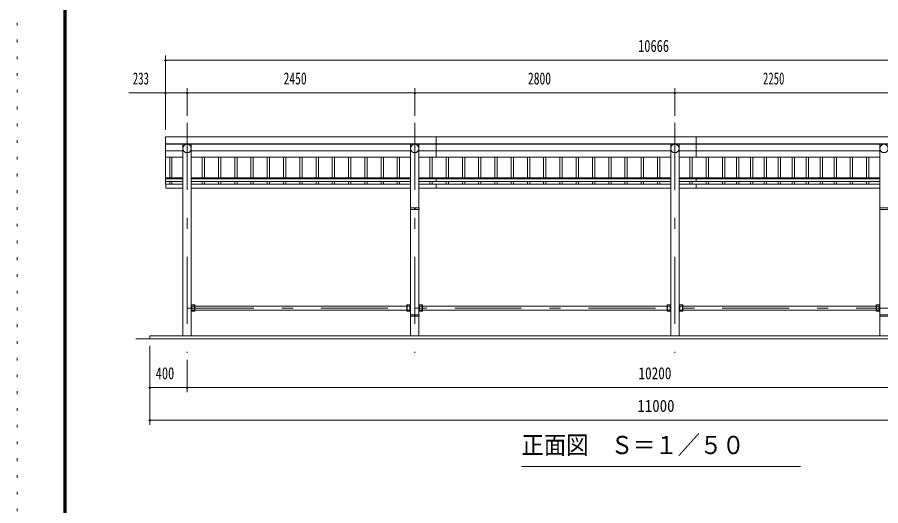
# Model space of a CAD drawing. Units: millimetres, scale not verified, with parts at other scales. Extents: x -25342 to 25343, y -10500 to 10500.
# Drawn here: x -4357 to 4935, y 0 to 5250 of the extents above; entities that cross this region are included whole.
import ezdxf
from ezdxf.enums import TextEntityAlignment as Align

# ---------------------------------------------------------------- set-up
doc = ezdxf.new("R2010")
doc.units = ezdxf.units.MM
doc.header["$LTSCALE"] = 60
doc.linetypes.add('USER3', pattern=[24, 12, -5, 2, -5])
doc.linetypes.add('USER4', pattern=[3, 0.5, -2.5])
for name, color, linetype, lineweight in [('0-2_1-05BOLD', 7, 'Continuous', 18), ('0-3_1-25CENTER', 3, 'USER3', 18), ('0-4_1-45THIN', 4, 'Continuous', 18), ('0-5_1-55DIM', 3, 'Continuous', 18), ('0-C_F-F1PAPER', 5, 'Continuous', 18), ('0-D_F-E_J_ADD', 5, 'USER4', 18)]:
    doc.layers.add(name, color=color, linetype=linetype, lineweight=lineweight)
doc.styles.add('ＭＳ ゴシック', font='')
doc.styles.get('ＭＳ ゴシック').set_extended_font_data('MS Gothic')

msp = doc.modelspace()

# ---------------------------------------------------------------- linework, layer by layer
at = {"layer": '0-2_1-05BOLD'}
for p, q in [((150.26, 3745.48), (150.26, 3963.67)), ((2950.26, 3963.67), (2950.26, 3745.48)), ((-2762.73, 3888.53), (7903.26, 3888.53)), ((7903.27, 3884.46), (-2762.73, 3884.46)), ((-2574.29, 3814.97), (-2762.73, 3814.97)), ((-2574.29, 1824.67), (-2574.29, 3884.46)), ((-2485.19, 3884.46), (-2485.19, 1824.67)), ((-124.28, 3814.97), (-2485.19, 3814.97)), ((-124.28, 3200.67), (-124.28, 3884.46)), ((-35.19, 3884.46), (-35.19, 3200.67)), ((2675.71, 3814.97), (-35.19, 3814.97)), ((2675.71, 1824.67), (2675.71, 3884.46)), ((2764.81, 3884.46), (2764.81, 1824.67)), ((4925.71, 3814.97), (2764.81, 3814.97)), ((4925.71, 3200.67), (4925.71, 3884.46)), ((-2762.73, 3745.48), (-2574.29, 3745.48)), ((-2485.19, 3745.48), (-124.28, 3745.48)), ((-35.19, 3745.48), (2675.71, 3745.48)), ((2764.81, 3745.48), (4925.71, 3745.48)), ((-2574.29, 3523.86), (-2762.73, 3523.86)), ((-2762.73, 3513.43), (-2574.29, 3513.43)), ((-2574.28, 3483.82), (-2762.73, 3483.82)), ((-2757.73, 3457.49), (-2574.28, 3457.49)), ((-2485.19, 3523.86), (-124.28, 3523.86)), ((-124.28, 3513.43), (-2485.19, 3513.43)), ((-2485.19, 3483.82), (-124.28, 3483.82)), ((-124.28, 3457.49), (-2485.19, 3457.49)), ((-35.19, 3523.86), (2675.71, 3523.86)), ((2675.71, 3513.43), (-35.19, 3513.43)), ((-35.19, 3483.82), (2675.71, 3483.82)), ((2675.71, 3457.49), (-35.19, 3457.49)), ((150.26, 3483.82), (150.26, 3523.86)), ((150.26, 3412.49), (150.26, 3457.49)), ((2764.81, 3523.86), (4925.71, 3523.86)), ((4925.71, 3513.43), (2764.81, 3513.43)), ((2764.81, 3483.82), (4925.71, 3483.82)), ((4925.71, 3457.49), (2764.81, 3457.49)), ((2950.26, 3523.86), (2950.26, 3483.82)), ((2950.26, 3457.49), (2950.26, 3412.49)), ((-2485.19, 3412.49), (-124.28, 3412.49)), ((-35.19, 3412.49), (2675.71, 3412.49)), ((2764.81, 3412.49), (4925.71, 3412.49)), ((-124.29, 2053.27), (-124.29, 3184.67)), ((-82.79, 3200.67), (-82.79, 3184.67)), ((-82.79, 3192.67), (-76.69, 3192.67)), ((-76.69, 3184.67), (-76.69, 3200.67)), ((-35.19, 3184.67), (-35.19, 2053.27)), ((4925.71, 2053.27), (4925.71, 3184.67)), ((-2477.24, 2146.02), (-2448.39, 2146.02)), ((-2448.39, 2157.67), (-2448.39, 2091.67)), ((-2445.19, 2146.02), (-164.28, 2146.02)), ((-164.28, 2157.67), (-164.28, 2091.67)), ((-164.28, 2157.67), (-124.28, 2157.67)), ((-161.09, 2091.67), (-161.09, 2157.67)), ((1.61, 2091.67), (1.61, 2157.67)), ((2635.71, 2146.02), (4.81, 2146.02)), ((2638.91, 2091.67), (2638.91, 2157.67)), ((2804.81, 2157.67), (2764.81, 2157.67)), ((2801.61, 2091.67), (2801.61, 2157.67)), ((2804.81, 2146.02), (4885.71, 2146.02)), ((4888.91, 2091.67), (4888.91, 2157.67)), ((-164.28, 2103.32), (-2445.19, 2103.32)), ((-164.28, 2091.67), (-124.28, 2091.67)), ((-82.79, 2037.27), (-82.79, 2053.27)), ((-82.79, 2045.27), (-76.69, 2045.27)), ((-76.69, 2053.27), (-76.69, 2037.27)), ((-27.24, 2103.32), (1.61, 2103.32)), ((4.81, 2103.32), (2635.71, 2103.32)), ((4885.71, 2103.32), (2804.81, 2103.32)), ((4917.76, 2103.32), (4888.91, 2103.32)), ((-124.29, 1824.67), (-124.29, 2037.27)), ((-35.19, 2037.27), (-35.19, 1824.67)), ((4925.71, 1824.67), (4925.71, 2037.27)), ((-3079.73, 1794.67), (8220.26, 1794.67))]:
    msp.add_line(p, q, dxfattribs=at)
for points in [[(7903.26, 3963.67), (-2762.73, 3963.67), (-2762.73, 3454.91), (-2757.73, 3454.91)], [(-2757.73, 3457.49), (-2757.73, 3412.49), (-2574.28, 3412.49)], [(-2485.19, 2091.67), (-2445.19, 2091.67), (-2445.19, 2157.67), (-2485.19, 2157.67)], [(-2448.39, 2103.32), (-2477.24, 2103.32), (-2477.24, 2146.02)], [(-161.09, 2146.02), (-132.24, 2146.02), (-132.24, 2103.32), (-161.09, 2103.32)], [(-35.19, 2157.67), (4.81, 2157.67), (4.81, 2091.67), (-35.19, 2091.67)], [(1.61, 2146.02), (-27.24, 2146.02), (-27.24, 2103.32)], [(2675.71, 2157.67), (2635.72, 2157.67), (2635.72, 2091.67), (2675.71, 2091.67)], [(2638.91, 2103.32), (2667.76, 2103.32), (2667.76, 2146.02), (2638.91, 2146.02)], [(2804.81, 2157.67), (2804.81, 2091.67), (2764.81, 2091.67)], [(2801.61, 2103.32), (2772.76, 2103.32), (2772.76, 2146.02), (2801.61, 2146.02)], [(4925.71, 2157.67), (4885.71, 2157.67), (4885.71, 2091.67), (4925.71, 2091.67)], [(4888.91, 2146.02), (4917.76, 2146.02), (4917.76, 2103.32)], [(8070.26, 1824.67), (-2929.74, 1824.67), (-2929.74, 1794.67)]]:
    msp.add_lwpolyline(points, dxfattribs=at)
for points in [[(-33.58, 3200.67), (-33.58, 3184.67), (-125.89, 3184.67), (-125.89, 3200.67)], [(5016.41, 3200.67), (5016.41, 3184.67), (4924.11, 3184.67), (4924.11, 3200.67)], [(-33.58, 2053.27), (-33.58, 2037.27), (-125.89, 2037.27), (-125.89, 2053.27)], [(5016.41, 2053.27), (4924.11, 2053.27), (4924.11, 2037.27), (5016.41, 2037.27)]]:
    msp.add_lwpolyline(points, close=True, dxfattribs=at)
for centre in [(-2529.74, 3839.91), (-79.74, 3839.91), (2720.26, 3839.91), (4970.26, 3839.91)]:
    msp.add_circle(centre, 44.55, dxfattribs=at)
for centre in [(-2529.74, 3839.22), (-79.74, 3839.22), (2720.26, 3839.22), (4970.26, 3839.22)]:
    msp.add_arc(centre, 44.55, 180, 0, dxfattribs=at)
at = {"layer": '0-3_1-25CENTER'}
for p, q in [((-2529.74, 4114.67), (-2529.74, 1644.67)), ((-79.74, 4114.67), (-79.74, 1644.67)), ((2720.26, 4114.67), (2720.26, 1644.67)), ((-2529.74, 2124.67), (7670.26, 2124.67))]:
    msp.add_line(p, q, dxfattribs=at)
at = {"layer": '0-4_1-45THIN'}
for p, q in [((-2717.24, 3523.86), (-2717.24, 3745.48)), ((-2692.23, 3745.48), (-2692.23, 3523.86)), ((-2367.23, 3745.48), (-2367.23, 3523.86)), ((-2342.23, 3523.86), (-2342.23, 3745.48)), ((-2192.23, 3523.86), (-2192.23, 3745.48)), ((-2167.23, 3745.48), (-2167.23, 3523.86)), ((-2017.23, 3745.48), (-2017.23, 3523.86)), ((-1992.23, 3523.86), (-1992.23, 3745.48)), ((-1842.23, 3523.86), (-1842.23, 3745.48)), ((-1817.23, 3745.48), (-1817.23, 3523.86)), ((-1667.23, 3745.48), (-1667.23, 3523.86)), ((-1642.23, 3523.86), (-1642.23, 3745.48)), ((-1492.23, 3523.86), (-1492.23, 3745.48)), ((-1467.23, 3745.48), (-1467.23, 3523.86)), ((-1317.23, 3745.48), (-1317.23, 3523.86)), ((-1292.23, 3523.86), (-1292.23, 3745.48)), ((-1142.23, 3523.86), (-1142.23, 3745.48)), ((-1117.23, 3745.48), (-1117.23, 3523.86)), ((-967.23, 3745.48), (-967.23, 3523.86)), ((-942.23, 3523.86), (-942.23, 3745.48)), ((-792.23, 3523.86), (-792.23, 3745.48)), ((-767.23, 3745.48), (-767.23, 3523.86)), ((-617.23, 3745.48), (-617.23, 3523.86)), ((-592.23, 3523.86), (-592.23, 3745.48)), ((-442.23, 3523.86), (-442.23, 3745.48)), ((-417.23, 3745.48), (-417.23, 3523.86)), ((-267.23, 3745.48), (-267.23, 3523.86)), ((-242.23, 3523.86), (-242.23, 3745.48)), ((82.77, 3523.86), (82.77, 3745.48)), ((107.77, 3745.48), (107.77, 3523.86)), ((257.76, 3745.48), (257.76, 3523.86)), ((282.77, 3523.86), (282.77, 3745.48)), ((432.76, 3523.86), (432.76, 3745.48)), ((457.77, 3745.48), (457.77, 3523.86)), ((607.77, 3745.48), (607.77, 3523.86)), ((632.77, 3523.86), (632.77, 3745.48)), ((782.77, 3523.86), (782.77, 3745.48)), ((807.77, 3745.48), (807.77, 3523.86)), ((957.77, 3745.48), (957.77, 3523.86)), ((982.77, 3523.86), (982.77, 3745.48)), ((1132.77, 3523.86), (1132.77, 3745.48)), ((1157.77, 3745.48), (1157.77, 3523.86)), ((1307.77, 3745.48), (1307.77, 3523.86)), ((1332.77, 3523.86), (1332.77, 3745.48)), ((1482.77, 3523.86), (1482.77, 3745.48)), ((1507.77, 3745.48), (1507.77, 3523.86)), ((1657.77, 3745.48), (1657.77, 3523.86)), ((1682.77, 3523.86), (1682.77, 3745.48)), ((1832.76, 3523.86), (1832.76, 3745.48)), ((1857.77, 3745.48), (1857.77, 3523.86)), ((2007.76, 3745.48), (2007.76, 3523.86)), ((2032.77, 3523.86), (2032.77, 3745.48)), ((2182.77, 3523.86), (2182.77, 3745.48)), ((2207.77, 3745.48), (2207.77, 3523.86)), ((2357.76, 3745.48), (2357.76, 3523.86)), ((2382.77, 3523.86), (2382.77, 3745.48)), ((2532.77, 3523.86), (2532.77, 3745.48)), ((2557.77, 3745.48), (2557.77, 3523.86)), ((2882.77, 3745.48), (2882.77, 3523.86)), ((2907.77, 3523.86), (2907.77, 3745.48)), ((3057.77, 3523.86), (3057.77, 3745.48)), ((3082.77, 3745.48), (3082.77, 3523.86)), ((3232.77, 3745.48), (3232.77, 3523.86)), ((3257.77, 3523.86), (3257.77, 3745.48)), ((3382.77, 3523.86), (3382.77, 3745.48)), ((3407.77, 3745.48), (3407.77, 3523.86)), ((3532.77, 3745.48), (3532.77, 3523.86)), ((3557.77, 3523.86), (3557.77, 3745.48)), ((3682.77, 3523.86), (3682.77, 3745.48)), ((3707.77, 3745.48), (3707.77, 3523.86)), ((3832.77, 3745.48), (3832.77, 3523.86)), ((3857.77, 3523.86), (3857.77, 3745.48)), ((3982.76, 3523.86), (3982.76, 3745.48)), ((4007.77, 3745.48), (4007.77, 3523.86)), ((4132.76, 3745.48), (4132.76, 3523.86)), ((4157.76, 3523.86), (4157.76, 3745.48)), ((4282.77, 3523.86), (4282.77, 3745.48)), ((4307.77, 3745.48), (4307.77, 3523.86)), ((4432.76, 3745.48), (4432.76, 3523.86)), ((4457.77, 3523.86), (4457.77, 3745.48)), ((4607.76, 3523.86), (4607.76, 3745.48)), ((4632.77, 3745.48), (4632.77, 3523.86)), ((4782.76, 3745.48), (4782.76, 3523.86)), ((4807.77, 3523.86), (4807.77, 3745.48)), ((-2717.24, 3457.49), (-2717.24, 3483.82)), ((-2692.23, 3483.82), (-2692.23, 3457.49)), ((-2367.23, 3483.82), (-2367.23, 3457.49)), ((-2342.23, 3457.49), (-2342.23, 3483.82)), ((-2192.23, 3457.49), (-2192.23, 3483.82)), ((-2167.23, 3483.82), (-2167.23, 3457.49)), ((-2017.23, 3483.82), (-2017.23, 3457.49)), ((-1992.23, 3457.49), (-1992.23, 3483.82)), ((-1842.23, 3457.49), (-1842.23, 3483.82)), ((-1817.23, 3483.82), (-1817.23, 3457.49)), ((-1667.23, 3483.82), (-1667.23, 3457.49)), ((-1642.23, 3457.49), (-1642.23, 3483.82)), ((-1492.23, 3457.49), (-1492.23, 3483.82)), ((-1467.23, 3483.82), (-1467.23, 3457.49)), ((-1317.23, 3483.82), (-1317.23, 3457.49)), ((-1292.23, 3457.49), (-1292.23, 3483.82)), ((-1142.23, 3457.49), (-1142.23, 3483.82)), ((-1117.23, 3483.82), (-1117.23, 3457.49)), ((-967.23, 3483.82), (-967.23, 3457.49)), ((-942.23, 3457.49), (-942.23, 3483.82)), ((-792.23, 3457.49), (-792.23, 3483.82)), ((-767.23, 3483.82), (-767.23, 3457.49)), ((-617.23, 3483.82), (-617.23, 3457.49)), ((-592.23, 3457.49), (-592.23, 3483.82)), ((-442.23, 3457.49), (-442.23, 3483.82)), ((-417.23, 3483.82), (-417.23, 3457.49)), ((-267.23, 3483.82), (-267.23, 3457.49)), ((-242.23, 3457.49), (-242.23, 3483.82)), ((82.77, 3457.49), (82.77, 3483.82)), ((107.77, 3483.82), (107.77, 3457.49)), ((257.76, 3483.82), (257.76, 3457.49)), ((282.77, 3457.49), (282.77, 3483.82)), ((432.76, 3457.49), (432.76, 3483.82)), ((457.77, 3483.82), (457.77, 3457.49)), ((607.77, 3483.82), (607.77, 3457.49)), ((632.77, 3457.49), (632.77, 3483.82)), ((782.77, 3457.49), (782.77, 3483.82)), ((807.77, 3483.82), (807.77, 3457.49)), ((957.77, 3483.82), (957.77, 3457.49)), ((982.77, 3457.49), (982.77, 3483.82)), ((1132.77, 3457.49), (1132.77, 3483.82)), ((1157.77, 3483.82), (1157.77, 3457.49)), ((1307.77, 3483.82), (1307.77, 3457.49)), ((1332.77, 3457.49), (1332.77, 3483.82)), ((1482.77, 3457.49), (1482.77, 3483.82)), ((1507.77, 3483.82), (1507.77, 3457.49)), ((1657.77, 3483.82), (1657.77, 3457.49)), ((1682.77, 3457.49), (1682.77, 3483.82)), ((1832.76, 3457.49), (1832.76, 3483.82)), ((1857.77, 3483.82), (1857.77, 3457.49)), ((2007.76, 3483.82), (2007.76, 3457.49)), ((2032.77, 3457.49), (2032.77, 3483.82)), ((2182.77, 3457.49), (2182.77, 3483.82)), ((2207.77, 3483.82), (2207.77, 3457.49)), ((2357.76, 3483.82), (2357.76, 3457.49)), ((2382.77, 3457.49), (2382.77, 3483.82)), ((2532.77, 3457.49), (2532.77, 3483.82)), ((2557.77, 3483.82), (2557.77, 3457.49)), ((2882.77, 3483.82), (2882.77, 3457.49)), ((2907.77, 3457.49), (2907.77, 3483.82)), ((3057.77, 3457.49), (3057.77, 3483.82)), ((3082.77, 3483.82), (3082.77, 3457.49)), ((3232.77, 3483.82), (3232.77, 3457.49)), ((3257.77, 3457.49), (3257.77, 3483.82)), ((3382.77, 3457.49), (3382.77, 3483.82)), ((3407.77, 3483.82), (3407.77, 3457.49)), ((3532.77, 3483.82), (3532.77, 3457.49)), ((3557.77, 3457.49), (3557.77, 3483.82)), ((3682.77, 3457.49), (3682.77, 3483.82)), ((3707.77, 3483.82), (3707.77, 3457.49)), ((3832.77, 3483.82), (3832.77, 3457.49)), ((3857.77, 3457.49), (3857.77, 3483.82)), ((3982.76, 3457.49), (3982.76, 3483.82)), ((4007.77, 3483.82), (4007.77, 3457.49)), ((4132.76, 3483.82), (4132.76, 3457.49)), ((4157.76, 3457.49), (4157.76, 3483.82)), ((4282.77, 3457.49), (4282.77, 3483.82)), ((4307.77, 3483.82), (4307.77, 3457.49)), ((4432.76, 3483.82), (4432.76, 3457.49)), ((4457.77, 3457.49), (4457.77, 3483.82)), ((4607.76, 3457.49), (4607.76, 3483.82)), ((4632.77, 3483.82), (4632.77, 3457.49)), ((4782.76, 3483.82), (4782.76, 3457.49)), ((4807.77, 3457.49), (4807.77, 3483.82))]:
    msp.add_line(p, q, dxfattribs=at)
at = {"layer": '0-5_1-55DIM'}
for p, q in [((-2762.74, 4838.67), (-2762.74, 4039.67)), ((-2752.74, 4788.67), (-2772.74, 4788.67)), ((7903.27, 4788.67), (-2762.74, 4788.67)), ((-2529.74, 4488.67), (-2529.74, 4189.67)), ((-79.73, 4488.67), (-79.73, 4189.67)), ((2720.27, 4488.67), (2720.27, 4189.67)), ((8295.76, 4438.67), (-3155.24, 4438.67)), ((-2752.74, 4438.67), (-2772.74, 4438.67)), ((-2519.74, 4438.67), (-2539.74, 4438.67)), ((-69.73, 4438.67), (-89.73, 4438.67)), ((2730.26, 4438.67), (2710.26, 4438.67)), ((-2929.73, 869.67), (-2929.73, 1719.67)), ((-2529.73, 1569.67), (-2529.73, 1219.67)), ((-2919.73, 1269.67), (-2939.73, 1269.67)), ((-2929.73, 1269.67), (8070.27, 1269.67)), ((-2519.73, 1269.67), (-2539.73, 1269.67)), ((-2919.73, 919.67), (-2939.73, 919.67)), ((8070.27, 919.67), (-2929.73, 919.67)), ((1070.26, 419.67), (4070.26, 419.67))]:
    msp.add_line(p, q, dxfattribs=at)
for centre in [(-2762.74, 4788.67), (-2762.74, 4438.67), (-2529.74, 4438.67), (-79.73, 4438.67), (2720.26, 4438.67), (-2929.73, 1269.67), (-2529.73, 1269.67), (-2929.73, 919.67)]:
    msp.add_arc(centre, 10, 180, 0, dxfattribs=at)
at = {"layer": '0-C_F-F1PAPER'}
for points in [[(24842.6, -10000), (-3857.4, -10000), (-3857.4, 10100), (24842.6, 10100)], [(24840.1, -9997.5), (24840.1, 10097.5), (-3854.9, 10097.5), (-3854.9, -9997.5)], [(24837.6, -9995), (24837.6, 10095), (-3852.4, 10095), (-3852.4, -9995)], [(24835.1, -9992.5), (24835.1, 10092.5), (-3849.9, 10092.5), (-3849.9, -9992.5)], [(24832.6, -9990), (24832.6, 10090), (-3847.4, 10090), (-3847.4, -9990)], [(24830.1, -9987.5), (24830.1, 10087.5), (-3844.9, 10087.5), (-3844.9, -9987.5)], [(24827.6, -9985), (24827.6, 10085), (-3842.4, 10085), (-3842.4, -9985)], [(24825.1, -9982.5), (24825.1, 10082.5), (-3839.9, 10082.5), (-3839.9, -9982.5)], [(24822.6, -9980), (24822.6, 10080), (-3837.4, 10080), (-3837.4, -9980)], [(24820.1, -9977.5), (24820.1, 10077.5), (-3834.9, 10077.5), (-3834.9, -9977.5)], [(24817.6, -9975), (24817.6, 10075), (-3832.4, 10075), (-3832.4, -9975)]]:
    msp.add_lwpolyline(points, close=True, dxfattribs=at)
at = {"layer": '0-D_F-E_J_ADD'}
msp.add_lwpolyline([(25342.6, -10500), (-4357.4, -10500), (-4357.4, 10500), (25342.6, 10500)], close=True, dxfattribs=at)

# ---------------------------------------------------------------- texts
at = {"layer": '0-5_1-55DIM', "color": 7, "style": 'ＭＳ ゴシック'}
for s, height, width, p in [('10666', 130.2, 0.75, (2324.64, 4838.67)), ('233', 130.2, 0.65, (-3113.41, 4488.67)), ('2450', 130.2, 0.7, (-1490.74, 4488.67)), ('2800', 130.2, 0.7, (1138.99, 4488.67)), ('2250', 130.2, 0.65, (3668.58, 4488.67)), ('400', 130.2, 0.75, (-2867.36, 1319.67)), ('10200', 130.2, 0.8, (2328.53, 1319.67)), ('11000', 130.2, 0.9, (2317.22, 969.67)), ('正面図\u3000Ｓ＝１／５０', 195.4, 0.9, (1070.26, 496.31))]:
    msp.add_text(s, height=height, dxfattribs=dict(at, width=width)).set_placement(p, align=Align.BOTTOM_LEFT)

doc.saveas('drawing.dxf')
